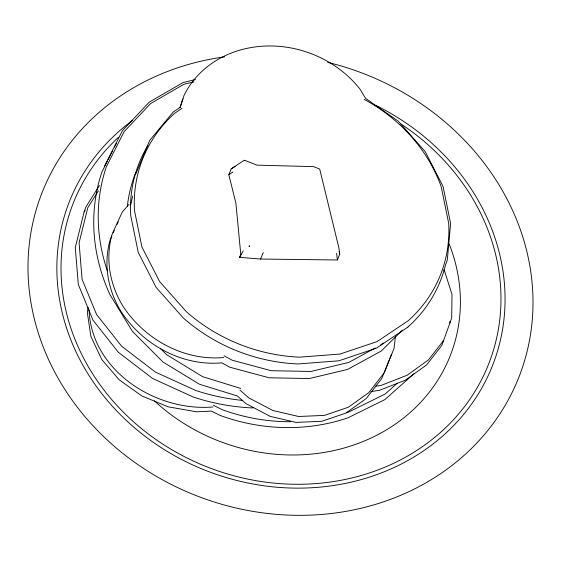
<?xml version="1.0" encoding="UTF-8"?>
<svg xmlns="http://www.w3.org/2000/svg" width="561" height="561" viewBox="0 0 561 561"><rect width="100%" height="100%" fill="white"/><g stroke="black" fill="none" stroke-linecap="round" stroke-linejoin="round"><path stroke-width="0.84" d="M449.887 323.052L449.908 321.306M395.47 336.228L394.081 348.29L384.411 372.518L368.808 392.63L348.346 407.251L324.405 415.392L298.627 416.493L272.772 410.477L248.593 397.756L239.94 390.063M88.126 307.316L87.299 312.386L90.91 336.516L101.751 359.489L119.079 379.741L141.723 395.884L168.139 406.816L196.511 411.802L211.462 411.115L220.031 415.406A179.155 159.058 19.9 0 0 348.15 417.735L384.881 399.593L414.2 373.521M130.601 205.326L132.655 196.126M99.458 185.474L85.91 206.974L84.115 211.939L75.286 247.555L78.316 284.469L93 320.177L118.329 352.238L152.585 378.472L193.433 397.09A197.058 174.948 19.9 0 0 252.969 407.945M179.955 107.649L182.22 100.496A102.838 90.875 19.6 0 1 182.97 98.974M391.508 354.18L381.838 378.409L366.242 398.52L345.772 413.148L321.839 421.283L296.061 422.384L270.199 416.374L246.02 403.654L237.373 395.954L199.386 384.222L162.963 361.992L132.417 331.362L109.837 294.406A199.022 174.492 23.8 0 1 101.962 171.897L107.431 161.126M244.561 160.25L257.043 165.144L313.529 166.631L319.707 169.057L338.872 247.801L339.749 254.119L337.392 259.981L260.592 259.042L239.61 257.331L240.788 254.406L235.9 203.187L228.832 174.723L231.188 168.861L244.224 160.306M260.592 259.042L263.27 252.499M135.846 173.875L149.752 140.299L173.328 111.941L180.284 107.277L184.057 95.349A102.838 90.875 19.6 0 1 240.031 50.097A104.255 92.137 19.6 0 1 360.099 89.262L365.569 98.364L398.226 121.162L425.203 151.589L443.064 186.462L450.609 223.418L447.313 259.925L445.476 265.072A153.679 135.804 19.6 0 1 408.001 327M111.786 235.985L110.356 239.105A105.503 93.666 19.9 0 0 120.545 310.71C141.94 344.251 181.715 366.487 221.812 362.841L229.722 367.182L269.154 377.784L309.363 378.549L347.603 369.411L381.27 351.011L402.461 330.12M113.224 232.871L114.304 230.529M117.172 224.295L118.252 221.96M104.542 166.007L122.48 130.594L149.226 102.137L182.97 82.579L195.501 79.543M108.21 159.583L112.502 151.112M114.451 147.263L116.4 143.42M239.61 257.331L243.236 250.872M84.115 211.939L85.048 210.459M98.413 190.831L87.804 207.668L79.087 242.829L82.081 279.266L96.576 314.518L121.597 346.186L155.446 372.111L195.831 390.512A194.898 173.033 19.9 0 0 242.576 400.407M443.66 340.387L428.478 359.874L407.188 375.211L381.228 385.365L375.281 386.241M128.974 204.4L122.326 211.96L112.277 233.79A105.503 93.666 19.9 0 0 122.473 305.394C143.861 338.928 183.636 361.172 223.741 357.518M383.296 343.016L380.554 345.057M397.391 383.135L385.155 394.018L348.844 411.956A177.192 157.318 19.9 0 1 346.446 412.763M182.002 108.343L174.808 113.168A151.996 134.317 19.6 0 0 134.486 210.522L141.94 247.057L159.597 281.524L186.238 311.579A163.679 144.647 19.6 0 0 299.616 357.161L339.994 354.054L377.083 341.6L408.352 320.633A151.996 134.317 19.6 0 0 448.681 223.271L441.219 186.743A159.661 141.099 19.6 0 0 364.103 99.318M408.001 327L376.368 348.206L338.83 360.807L297.954 363.956A165.811 146.526 19.6 0 1 183.096 317.778L156.126 287.358L138.258 252.478L130.713 215.522A153.679 135.804 19.6 0 1 147.915 145.439M228.832 174.723L232.941 171.975M231.188 168.861L235.199 166.379M375.26 347.953L348.781 362.42L310.962 371.452L271.194 370.702L232.191 360.211L224.014 355.73M193.952 81.843L183.833 84.297L150.509 103.617L124.079 131.73L106.352 166.743A196.841 172.585 23.8 0 0 107.368 270.872M370.94 391.585L379.425 390.33L405.386 380.183L426.683 364.839L441.858 345.359L451.682 318.08L452.012 294.483L444.621 271.187L443.646 269.764M212.956 406.984C155.993 411.816 91.415 370.919 89.052 309.981M240.781 388.457L202.612 376.669L166.631 354.713L160.474 348.535M213.271 405.21L222.128 409.649A177.192 157.318 19.9 0 0 290.486 421.704M339.132 251.573L339.749 254.119M336.621 253.397L337.392 259.981M127.375 206.245A161.554 143.427 19.9 0 1 135.783 172.374M327.631 62.348A255.662 226.981 19.9 0 1 492.495 424.432A255.662 226.981 19.9 0 1 73.519 402.097A255.662 226.981 19.9 0 1 224.582 56.85M449.242 244.112A183.784 163.167 19.9 0 1 378.927 434.102A183.784 163.167 19.9 0 1 154.394 400.877M376.059 105.482A226.91 201.455 19.9 0 1 469.073 407.51A226.91 201.455 19.9 0 1 134.689 427.938A226.91 201.455 19.9 0 1 132.655 120.349M401.073 124.065A222.731 197.745 19.9 0 1 458.575 413.997A222.731 197.745 19.9 0 1 141.765 428.821A222.731 197.745 19.9 0 1 118.434 137.291M249.435 245.858L249.168 246.517L249.435 245.858"/></g></svg>
